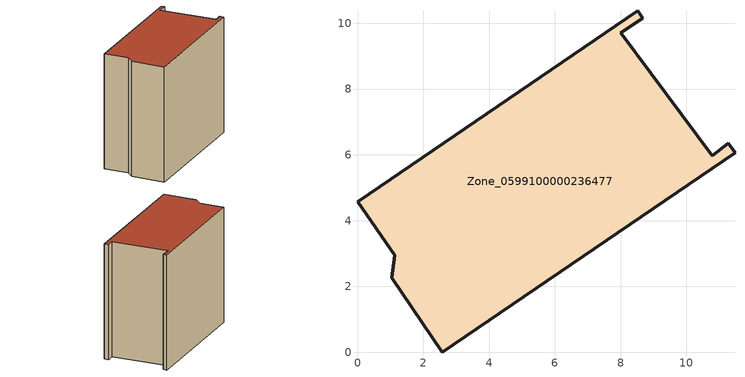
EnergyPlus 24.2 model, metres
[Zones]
Zone_0599100000236477
 floor ground (C_G): 1.04,2.26 1.14,2.95 0,4.57 8.52,10.38 8.68,10.15 8,9.72 10.78,5.97 11.28,6.35 11.48,6.06 2.58,0 z0
 wall outside (C_F): 1.14,2.95 1.04,2.26 2.58,0 11.48,6.06 11.28,6.35 10.78,5.97 8,9.72 8.68,10.15 8.52,10.38 0,4.57 1.14,2.95 z0:9.52
 roof outside (C_R): 8,9.72 8.68,10.15 8.52,10.38 0,4.57 1.14,2.95 1.04,2.26 2.58,0 11.48,6.06 11.28,6.35 10.78,5.97 z9.52
[BUILDING]
Pand.0599100000236477: North Axis=0; Terrain=City; Loads Convergence Tolerance Value=0.04; Temperature Convergence Tolerance Value=0.4; Solar Distribution=FullExterior; Maximum Number of Warmup Days=25; Minimum Number of Warmup Days=1
[Site:Location]
Rotterdam.The.Hague.AP_ZH_NLD Design_Conditions: Latitude=51.96; Longitude=4.45; Time Zone=1; Elevation=-4.5
[SITE:GROUNDTEMPERATURE:BUILDINGSURFACE]
18, 18, 18, 18, 18, 18, 18, 18, 18, 18, 18, 18
[MATERIAL] Thermal Absorptance=0.9; Solar Absorptance=0.7; Visible Absorptance=0.7
Name | Roughness | Thickness | Conductivity | Density | Specific Heat
G.TI.1946 | MediumSmooth | 0.15 | 1 | 540 | 1210
F.TI.1946 | Rough | 0.3 | 0.857143 | 1920 | 840
R.TI.1946 | MediumRough | 0.2 | 0.1 | 1500 | 1000
[CONSTRUCTION]
C_G: G.TI.1946
C_F: F.TI.1946
C_R: R.TI.1946
[ZONE]
Zone_0599100000236477: Type=1; Multiplier=1; Ceiling Height=Autocalculate; Volume=Autocalculate; Floor Area=autocalculate; Part of Total Floor Area=Yes
[ZONEINFILTRATION:DESIGNFLOWRATE]
Infil_Zone_0599100000236477: Zone or ZoneList or Space or SpaceList=Zone_0599100000236477; Schedule=AlwaysOn; Design Flow Rate Calculation Method=Flow/Area; Flow Rate per Floor Area=0.003; Constant Term Coefficient=1; Temperature Term Coefficient=0; Velocity Term Coefficient=0; Velocity Squared Term Coefficient=0
[HVACTEMPLATE:ZONE:IDEALLOADSAIRSYSTEM]
Zone_0599100000236477: Maximum Heating Supply Air Temperature=50; Minimum Cooling Supply Air Temperature=13; Maximum Heating Supply Air Humidity Ratio=0.0156; Minimum Cooling Supply Air Humidity Ratio=0.0077; Heating Limit=NoLimit; Cooling Limit=NoLimit; Dehumidification Control Type=ConstantSensibleHeatRatio; Cooling Sensible Heat Ratio=0.7; Dehumidification Setpoint=60; Humidification Control Type=None; Humidification Setpoint=30; Outdoor Air Method=None; Outdoor Air Flow Rate per Person=0.00944; Outdoor Air Flow Rate per Zone Floor Area=0; Outdoor Air Flow Rate per Zone=0; Demand Controlled Ventilation Type=None; Outdoor Air Economizer Type=NoEconomizer; Heat Recovery Type=None; Sensible Heat Recovery Effectiveness=0.7; Latent Heat Recovery Effectiveness=0.65
[ZONECONTROL:THERMOSTAT]
ThermostatControl_Zone_0599100000236477: Zone or ZoneList=Zone_0599100000236477; Control Type Schedule=DualSetpointControlType; Control 1=Thermostat_Zone_0599100000236477; Temperature Difference Between Cutout And Setpoint=0
[THERMOSTATSETPOINT:DUALSETPOINT]
Thermostat_Zone_0599100000236477: Heating Setpoint Temperature Schedule=HeatingSetpoint_Zone_0599100000236477; Cooling Setpoint Temperature Schedule=CoolingSetpoint_Zone_0599100000236477
[SCHEDULE:COMPACT]
HeatingSetpoint_Zone_0599100000236477: Through: 12/31, For: AllDays, Until: 24:00, 21
CoolingSetpoint_Zone_0599100000236477: Through: 12/31, For: AllDays, Until: 24:00, 24
DualSetpointControlType: Through: 12/31, For: AllDays, Until: 24:00, 4
AlwaysOn: Through: 12/31, For: AllDays, Until: 24:00, 1
